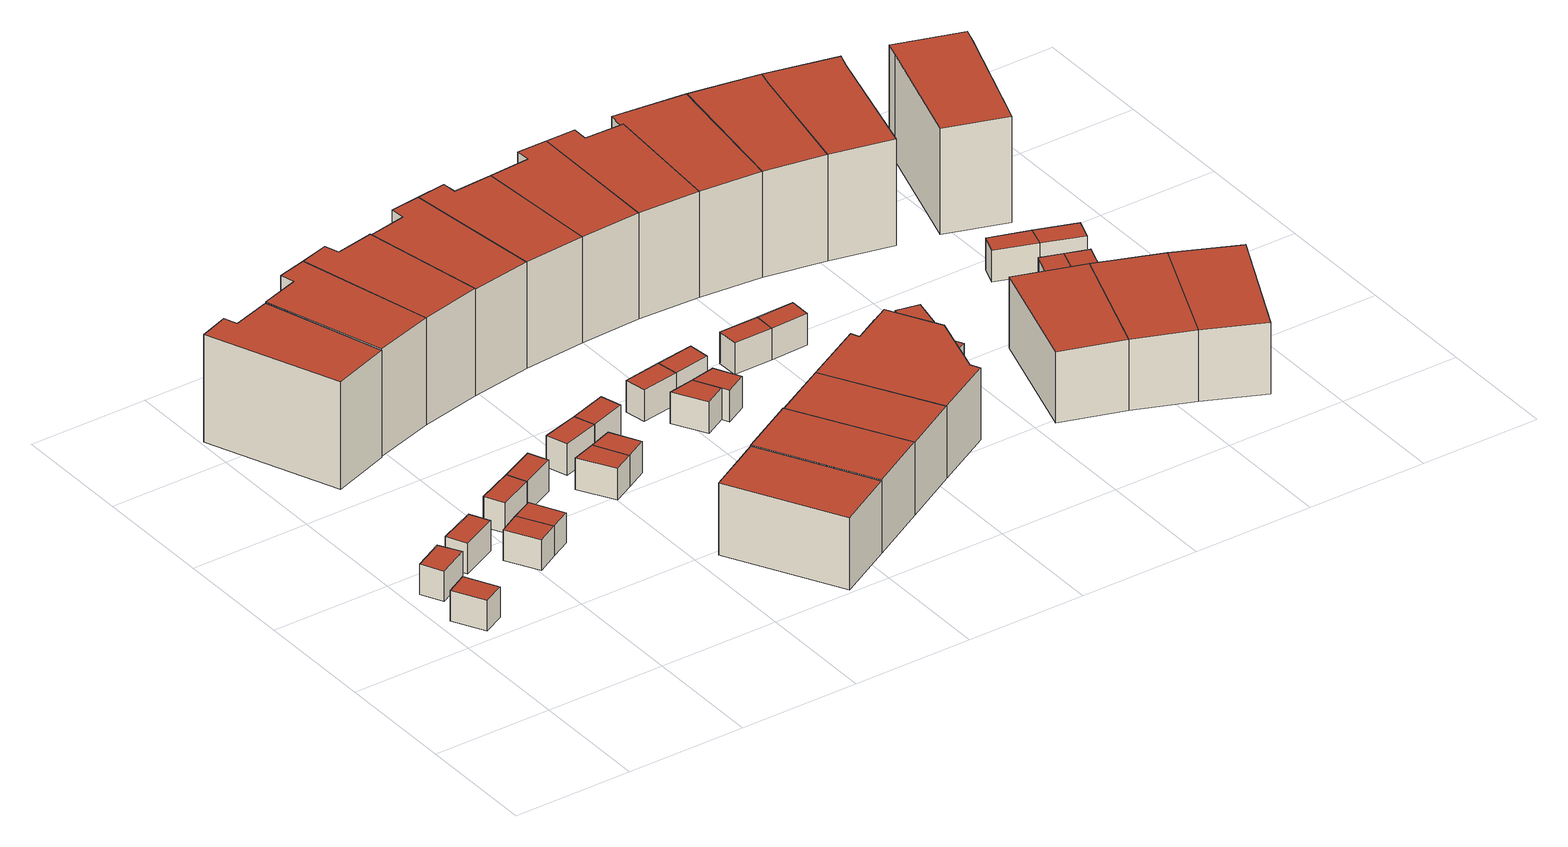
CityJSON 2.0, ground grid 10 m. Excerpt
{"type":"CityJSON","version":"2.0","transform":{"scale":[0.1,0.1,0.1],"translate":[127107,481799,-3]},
"CityObjects":{
"building1":{"type":"Building","attributes":{"b3_dak_type":"multiple horizontal","b3_h_dak_50p":0.18,"b3_h_dak_70p":0.2,"b3_h_dak_max":0.27,"b3_h_dak_min":0.1,"b3_h_maaiveld":-2.45,"b3_kas_warenhuis":false,"b3_mutatie_ahn3_ahn4":false,"b3_reconstructie_onvolledig":false,"b3_rmse_lod12":0.0395,"b3_rmse_lod13":0.0395,"b3_rmse_lod22":0.034,"b3_val3dity_lod12":"[]","b3_val3dity_lod13":"[]","b3_val3dity_lod22":"[]","b3_volume_lod12":16.22,"b3_volume_lod13":16.22,"b3_volume_lod22":16.11,"geconstateerd":false,"oorspronkelijkbouwjaar":2007,"status":"Pand in gebruik"},"children":["building1-1"]},
"building1-1":{"type":"BuildingPart","parents":["building1"],"geometry":[{"type":"Solid","lod":"1.2","boundaries":[[[[0,1,2,3]],[[4,1,0,5]],[[6,2,1,4]],[[5,0,3,7]],[[7,3,2,6]],[[7,6,4,5]]]],"semantics":{"surfaces":[{"type":"GroundSurface"},{"type":"WallSurface","on_footprint_edge":true},{"type":"RoofSurface"}],"values":[[0,1,1,1,1,2]]}}]},
"building2":{"type":"Building","attributes":{"b3_dak_type":"multiple horizontal","b3_h_dak_50p":0.15,"b3_h_dak_70p":0.18,"b3_h_dak_max":0.4,"b3_h_dak_min":0.07,"b3_h_maaiveld":-2.42,"b3_kas_warenhuis":false,"b3_mutatie_ahn3_ahn4":false,"b3_reconstructie_onvolledig":false,"b3_rmse_lod12":0.0691,"b3_rmse_lod13":0.0691,"b3_rmse_lod22":0.0657,"b3_val3dity_lod12":"[]","b3_val3dity_lod13":"[]","b3_val3dity_lod22":"[]","b3_volume_lod12":15.25,"b3_volume_lod13":15.25,"b3_volume_lod22":15.29,"geconstateerd":false,"oorspronkelijkbouwjaar":2007,"status":"Pand in gebruik"},"children":["building2-1"]},
"building2-1":{"type":"BuildingPart","parents":["building2"],"geometry":[{"type":"Solid","lod":"1.2","boundaries":[[[[8,9,10,11]],[[12,9,8,13]],[[13,8,11,14]],[[15,10,9,12]],[[14,11,10,15]],[[14,15,12,13]]]],"semantics":{"surfaces":[{"type":"GroundSurface"},{"type":"WallSurface","on_footprint_edge":true},{"type":"RoofSurface"}],"values":[[0,1,1,1,1,2]]}}]},
"building3":{"type":"Building","attributes":{"b3_dak_type":"multiple horizontal","b3_h_dak_50p":0.16,"b3_h_dak_70p":0.18,"b3_h_dak_max":0.22,"b3_h_dak_min":0.09,"b3_h_maaiveld":-2.43,"b3_kas_warenhuis":false,"b3_mutatie_ahn3_ahn4":false,"b3_reconstructie_onvolledig":false,"b3_rmse_lod12":0.0308,"b3_rmse_lod13":0.0308,"b3_rmse_lod22":0.0295,"b3_val3dity_lod12":"[]","b3_val3dity_lod13":"[]","b3_val3dity_lod22":"[]","b3_volume_lod12":16.32,"b3_volume_lod13":16.32,"b3_volume_lod22":16.27,"geconstateerd":false,"oorspronkelijkbouwjaar":2007,"status":"Pand in gebruik"},"children":["building3-1"]},
"building3-1":{"type":"BuildingPart","parents":["building3"],"geometry":[{"type":"Solid","lod":"1.2","boundaries":[[[[16,17,18,19]],[[20,17,16,21]],[[22,18,17,20]],[[21,16,19,23]],[[23,19,18,22]],[[23,22,20,21]]]],"semantics":{"surfaces":[{"type":"GroundSurface"},{"type":"WallSurface","on_footprint_edge":true},{"type":"RoofSurface"}],"values":[[0,1,1,1,1,2]]}}]},
"building4":{"type":"Building","attributes":{"b3_dak_type":"multiple horizontal","b3_h_dak_50p":0.15,"b3_h_dak_70p":0.18,"b3_h_dak_max":0.22,"b3_h_dak_min":0.11,"b3_h_maaiveld":-2.43,"b3_kas_warenhuis":false,"b3_mutatie_ahn3_ahn4":false,"b3_reconstructie_onvolledig":false,"b3_rmse_lod12":0.0303,"b3_rmse_lod13":0.0303,"b3_rmse_lod22":0.0274,"b3_val3dity_lod12":"[]","b3_val3dity_lod13":"[]","b3_val3dity_lod22":"[]","b3_volume_lod12":16,"b3_volume_lod13":16,"b3_volume_lod22":15.97,"geconstateerd":false,"oorspronkelijkbouwjaar":2007,"status":"Pand in gebruik"},"children":["building4-1"]},
"building4-1":{"type":"BuildingPart","parents":["building4"],"geometry":[{"type":"Solid","lod":"1.2","boundaries":[[[[24,25,26,27]],[[28,25,24,29]],[[30,26,25,28]],[[29,24,27,31]],[[31,27,26,30]],[[31,30,28,29]]]],"semantics":{"surfaces":[{"type":"GroundSurface"},{"type":"WallSurface","on_footprint_edge":true},{"type":"RoofSurface"}],"values":[[0,1,1,1,1,2]]}}]},
"building5":{"type":"Building","attributes":{"b3_dak_type":"multiple horizontal","b3_h_dak_50p":6.58,"b3_h_dak_70p":6.61,"b3_h_dak_max":6.93,"b3_h_dak_min":0.43,"b3_h_maaiveld":-2.56,"b3_kas_warenhuis":false,"b3_mutatie_ahn3_ahn4":false,"b3_reconstructie_onvolledig":false,"b3_rmse_lod12":3.33,"b3_rmse_lod13":0.993,"b3_rmse_lod22":0.177,"b3_val3dity_lod12":"[]","b3_val3dity_lod13":"[]","b3_val3dity_lod22":"[]","b3_volume_lod12":556.9,"b3_volume_lod13":453.74,"b3_volume_lod22":438.91,"geconstateerd":false,"oorspronkelijkbouwjaar":2007,"status":"Pand in gebruik"},"children":["building5-1"]},
"building5-1":{"type":"BuildingPart","parents":["building5"],"geometry":[{"type":"Solid","lod":"1.2","boundaries":[[[[32,33,34,35,36,37]],[[38,35,34,39]],[[40,36,35,38]],[[41,33,32,42]],[[39,34,33,41]],[[42,32,37,43]],[[43,37,36,40]],[[43,40,38,39,41,42]]]],"semantics":{"surfaces":[{"type":"GroundSurface"},{"type":"WallSurface","on_footprint_edge":true},{"type":"RoofSurface"}],"values":[[0,1,1,1,1,1,1,2]]}}]},
"building6":{"type":"Building","attributes":{"b3_dak_type":"multiple horizontal","b3_h_dak_50p":0.15,"b3_h_dak_70p":0.17,"b3_h_dak_max":0.22,"b3_h_dak_min":0.09,"b3_h_maaiveld":-2.44,"b3_kas_warenhuis":false,"b3_mutatie_ahn3_ahn4":false,"b3_reconstructie_onvolledig":false,"b3_rmse_lod12":0.0297,"b3_rmse_lod13":0.0297,"b3_rmse_lod22":0.0274,"b3_val3dity_lod12":"[]","b3_val3dity_lod13":"[]","b3_val3dity_lod22":"[]","b3_volume_lod12":16.07,"b3_volume_lod13":16.07,"b3_volume_lod22":16.04,"geconstateerd":false,"oorspronkelijkbouwjaar":2007,"status":"Pand in gebruik"},"children":["building6-1"]},
"building6-1":{"type":"BuildingPart","parents":["building6"],"geometry":[{"type":"Solid","lod":"1.2","boundaries":[[[[25,44,45,26]],[[46,44,25,28]],[[47,45,44,46]],[[28,25,26,30]],[[30,26,45,47]],[[30,47,46,28]]]],"semantics":{"surfaces":[{"type":"GroundSurface"},{"type":"WallSurface","on_footprint_edge":true},{"type":"RoofSurface"}],"values":[[0,1,1,1,1,2]]}}]},
"building7":{"type":"Building","attributes":{"b3_dak_type":"multiple horizontal","b3_h_dak_50p":0.16,"b3_h_dak_70p":0.19,"b3_h_dak_max":0.22,"b3_h_dak_min":0.09,"b3_h_maaiveld":-2.44,"b3_kas_warenhuis":false,"b3_mutatie_ahn3_ahn4":false,"b3_reconstructie_onvolledig":false,"b3_rmse_lod12":0.0305,"b3_rmse_lod13":0.0305,"b3_rmse_lod22":0.028,"b3_val3dity_lod12":"[]","b3_val3dity_lod13":"[]","b3_val3dity_lod22":"[]","b3_volume_lod12":15.29,"b3_volume_lod13":15.29,"b3_volume_lod22":15.25,"geconstateerd":false,"oorspronkelijkbouwjaar":2007,"status":"Pand in gebruik"},"children":["building7-1"]},
"building7-1":{"type":"BuildingPart","parents":["building7"],"geometry":[{"type":"Solid","lod":"1.2","boundaries":[[[[48,49,50,51]],[[52,49,48,53]],[[54,50,49,52]],[[53,48,51,55]],[[55,51,50,54]],[[55,54,52,53]]]],"semantics":{"surfaces":[{"type":"GroundSurface"},{"type":"WallSurface","on_footprint_edge":true},{"type":"RoofSurface"}],"values":[[0,1,1,1,1,2]]}}]},
"building8":{"type":"Building","attributes":{"b3_dak_type":"multiple horizontal","b3_h_dak_50p":0.15,"b3_h_dak_70p":0.17,"b3_h_dak_max":0.23,"b3_h_dak_min":0.09,"b3_h_maaiveld":-2.47,"b3_kas_warenhuis":false,"b3_mutatie_ahn3_ahn4":false,"b3_reconstructie_onvolledig":false,"b3_rmse_lod12":0.0303,"b3_rmse_lod13":0.0303,"b3_rmse_lod22":0.0267,"b3_val3dity_lod12":"[]","b3_val3dity_lod13":"[]","b3_val3dity_lod22":"[]","b3_volume_lod12":15.31,"b3_volume_lod13":15.31,"b3_volume_lod22":15.28,"geconstateerd":false,"oorspronkelijkbouwjaar":2007,"status":"Pand in gebruik"},"children":["building8-1"]},
"building8-1":{"type":"BuildingPart","parents":["building8"],"geometry":[{"type":"Solid","lod":"1.2","boundaries":[[[[56,57,58,59]],[[54,58,57,60]],[[52,59,58,54]],[[61,56,59,52]],[[60,57,56,61]],[[60,61,52,54]]]],"semantics":{"surfaces":[{"type":"GroundSurface"},{"type":"WallSurface","on_footprint_edge":true},{"type":"RoofSurface"}],"values":[[0,1,1,1,1,2]]}}]},
"building9":{"type":"Building","attributes":{"b3_dak_type":"multiple horizontal","b3_h_dak_50p":6.61,"b3_h_dak_70p":6.67,"b3_h_dak_max":6.96,"b3_h_dak_min":0.5,"b3_h_maaiveld":-2.53,"b3_kas_warenhuis":false,"b3_mutatie_ahn3_ahn4":false,"b3_reconstructie_onvolledig":false,"b3_rmse_lod12":3.36,"b3_rmse_lod13":1.15,"b3_rmse_lod22":1.15,"b3_val3dity_lod12":"[]","b3_val3dity_lod13":"[]","b3_val3dity_lod22":"[]","b3_volume_lod12":561.42,"b3_volume_lod13":463.09,"b3_volume_lod22":460.34,"geconstateerd":false,"oorspronkelijkbouwjaar":2007,"status":"Pand in gebruik"},"children":["building9-1"]},
"building9-1":{"type":"BuildingPart","parents":["building9"],"geometry":[{"type":"Solid","lod":"1.2","boundaries":[[[[62,63,64,65,66,67]],[[68,63,62,69]],[[70,66,65,71]],[[72,67,66,70]],[[69,62,67,72]],[[71,65,64,73]],[[73,64,63,68]],[[73,68,69,72,70,71]]]],"semantics":{"surfaces":[{"type":"GroundSurface"},{"type":"WallSurface","on_footprint_edge":true},{"type":"RoofSurface"}],"values":[[0,1,1,1,1,1,1,2]]}}]},
"building10":{"type":"Building","attributes":{"b3_dak_type":"multiple horizontal","b3_h_dak_50p":0.15,"b3_h_dak_70p":0.17,"b3_h_dak_max":0.24,"b3_h_dak_min":0.09,"b3_h_maaiveld":-2.48,"b3_kas_warenhuis":false,"b3_mutatie_ahn3_ahn4":false,"b3_reconstructie_onvolledig":false,"b3_rmse_lod12":0.034,"b3_rmse_lod13":0.034,"b3_rmse_lod22":0.026,"b3_val3dity_lod12":"[]","b3_val3dity_lod13":"[]","b3_val3dity_lod22":"[]","b3_volume_lod12":17.1,"b3_volume_lod13":17.1,"b3_volume_lod22":17.03,"geconstateerd":false,"oorspronkelijkbouwjaar":2007,"status":"Pand in gebruik"},"children":["building10-1"]},
"building10-1":{"type":"BuildingPart","parents":["building10"],"geometry":[{"type":"Solid","lod":"1.2","boundaries":[[[[74,75,76,77]],[[78,75,74,79]],[[79,74,77,80]],[[81,76,75,78]],[[80,77,76,81]],[[80,81,78,79]]]],"semantics":{"surfaces":[{"type":"GroundSurface"},{"type":"WallSurface","on_footprint_edge":true},{"type":"RoofSurface"}],"values":[[0,1,1,1,1,2]]}}]},
"building11":{"type":"Building","attributes":{"b3_dak_type":"multiple horizontal","b3_h_dak_50p":0.16,"b3_h_dak_70p":0.18,"b3_h_dak_max":0.23,"b3_h_dak_min":0.1,"b3_h_maaiveld":-2.47,"b3_kas_warenhuis":false,"b3_mutatie_ahn3_ahn4":false,"b3_reconstructie_onvolledig":false,"b3_rmse_lod12":0.0305,"b3_rmse_lod13":0.0305,"b3_rmse_lod22":0.0286,"b3_val3dity_lod12":"[]","b3_val3dity_lod13":"[]","b3_val3dity_lod22":"[]","b3_volume_lod12":15.38,"b3_volume_lod13":15.38,"b3_volume_lod22":15.34,"geconstateerd":false,"oorspronkelijkbouwjaar":2007,"status":"Pand in gebruik"},"children":["building11-1"]},
"building11-1":{"type":"BuildingPart","parents":["building11"],"geometry":[{"type":"Solid","lod":"1.2","boundaries":[[[[82,83,84,85]],[[86,83,82,87]],[[88,84,83,86]],[[87,82,85,89]],[[89,85,84,88]],[[89,88,86,87]]]],"semantics":{"surfaces":[{"type":"GroundSurface"},{"type":"WallSurface","on_footprint_edge":true},{"type":"RoofSurface"}],"values":[[0,1,1,1,1,2]]}}]},
"building12":{"type":"Building","attributes":{"b3_dak_type":"multiple horizontal","b3_h_dak_50p":6.61,"b3_h_dak_70p":6.67,"b3_h_dak_max":7.16,"b3_h_dak_min":0.57,"b3_h_maaiveld":-2.53,"b3_kas_warenhuis":false,"b3_mutatie_ahn3_ahn4":false,"b3_reconstructie_onvolledig":false,"b3_rmse_lod12":3.32,"b3_rmse_lod13":0.833,"b3_rmse_lod22":0.831,"b3_val3dity_lod12":"[]","b3_val3dity_lod13":"[]","b3_val3dity_lod22":"[]","b3_volume_lod12":560.13,"b3_volume_lod13":462.42,"b3_volume_lod22":459.58,"geconstateerd":false,"oorspronkelijkbouwjaar":2007,"status":"Pand in gebruik"},"children":["building12-1"]},
"building12-1":{"type":"BuildingPart","parents":["building12"],"geometry":[{"type":"Solid","lod":"1.2","boundaries":[[[[62,67,90,91,92,93]],[[94,91,90,95]],[[96,92,91,94]],[[72,67,62,69]],[[95,90,67,72]],[[69,62,93,97]],[[97,93,92,96]],[[97,96,94,95,72,69]]]],"semantics":{"surfaces":[{"type":"GroundSurface"},{"type":"WallSurface","on_footprint_edge":true},{"type":"RoofSurface"}],"values":[[0,1,1,1,1,1,1,2]]}}]},
"building13":{"type":"Building","attributes":{"b3_dak_type":"multiple horizontal","b3_h_dak_50p":3.66,"b3_h_dak_70p":3.68,"b3_h_dak_max":3.83,"b3_h_dak_min":3.58,"b3_h_maaiveld":-2.49,"b3_kas_warenhuis":false,"b3_mutatie_ahn3_ahn4":false,"b3_reconstructie_onvolledig":false,"b3_rmse_lod12":0.041,"b3_rmse_lod13":0.041,"b3_rmse_lod22":0.0355,"b3_val3dity_lod12":"[]","b3_val3dity_lod13":"[]","b3_val3dity_lod22":"[]","b3_volume_lod12":347.56,"b3_volume_lod13":347.56,"b3_volume_lod22":346.85,"geconstateerd":false,"oorspronkelijkbouwjaar":2007,"status":"Pand in gebruik"},"children":["building13-1"]},
"building13-1":{"type":"BuildingPart","parents":["building13"],"geometry":[{"type":"Solid","lod":"1.2","boundaries":[[[[98,99,100,101]],[[102,99,98,103]],[[104,100,99,102]],[[103,98,101,105]],[[105,101,100,104]],[[105,104,102,103]]]],"semantics":{"surfaces":[{"type":"GroundSurface"},{"type":"WallSurface","on_footprint_edge":true},{"type":"RoofSurface"}],"values":[[0,1,1,1,1,2]]}}]},
"building14":{"type":"Building","attributes":{"b3_dak_type":"multiple horizontal","b3_h_dak_50p":0.15,"b3_h_dak_70p":0.18,"b3_h_dak_max":0.23,"b3_h_dak_min":0.1,"b3_h_maaiveld":-2.48,"b3_kas_warenhuis":false,"b3_mutatie_ahn3_ahn4":false,"b3_reconstructie_onvolledig":false,"b3_rmse_lod12":0.0327,"b3_rmse_lod13":0.0327,"b3_rmse_lod22":0.029,"b3_val3dity_lod12":"[]","b3_val3dity_lod13":"[]","b3_val3dity_lod22":"[]","b3_volume_lod12":15.34,"b3_volume_lod13":15.34,"b3_volume_lod22":15.28,"geconstateerd":false,"oorspronkelijkbouwjaar":2007,"status":"Pand in gebruik"},"children":["building14-1"]},
"building14-1":{"type":"BuildingPart","parents":["building14"],"geometry":[{"type":"Solid","lod":"1.2","boundaries":[[[[106,74,77,107]],[[79,74,106,108]],[[108,106,107,109]],[[80,77,74,79]],[[109,107,77,80]],[[109,80,79,108]]]],"semantics":{"surfaces":[{"type":"GroundSurface"},{"type":"WallSurface","on_footprint_edge":true},{"type":"RoofSurface"}],"values":[[0,1,1,1,1,2]]}}]},
"building15":{"type":"Building","attributes":{"b3_dak_type":"multiple horizontal","b3_h_dak_50p":0.15,"b3_h_dak_70p":0.17,"b3_h_dak_max":0.22,"b3_h_dak_min":0.1,"b3_h_maaiveld":-2.47,"b3_kas_warenhuis":false,"b3_mutatie_ahn3_ahn4":false,"b3_reconstructie_onvolledig":false,"b3_rmse_lod12":0.0287,"b3_rmse_lod13":0.0287,"b3_rmse_lod22":0.0268,"b3_val3dity_lod12":"[]","b3_val3dity_lod13":"[]","b3_val3dity_lod22":"[]","b3_volume_lod12":15.32,"b3_volume_lod13":15.32,"b3_volume_lod22":15.28,"geconstateerd":false,"oorspronkelijkbouwjaar":2007,"status":"Pand in gebruik"},"children":["building15-1"]},
"building15-1":{"type":"BuildingPart","parents":["building15"],"geometry":[{"type":"Solid","lod":"1.2","boundaries":[[[[110,111,84,83]],[[88,84,111,112]],[[86,83,84,88]],[[113,110,83,86]],[[112,111,110,113]],[[112,113,86,88]]]],"semantics":{"surfaces":[{"type":"GroundSurface"},{"type":"WallSurface","on_footprint_edge":true},{"type":"RoofSurface"}],"values":[[0,1,1,1,1,2]]}}]},
"building16":{"type":"Building","attributes":{"b3_dak_type":"multiple horizontal","b3_h_dak_50p":3.69,"b3_h_dak_70p":3.77,"b3_h_dak_max":3.98,"b3_h_dak_min":3.58,"b3_h_maaiveld":-2.49,"b3_kas_warenhuis":false,"b3_mutatie_ahn3_ahn4":false,"b3_reconstructie_onvolledig":false,"b3_rmse_lod12":0.103,"b3_rmse_lod13":0.103,"b3_rmse_lod22":0.0901,"b3_val3dity_lod12":"[]","b3_val3dity_lod13":"[]","b3_val3dity_lod22":"[]","b3_volume_lod12":352.64,"b3_volume_lod13":352.64,"b3_volume_lod22":350.16,"geconstateerd":false,"oorspronkelijkbouwjaar":2007,"status":"Pand in gebruik"},"children":["building16-1"]},
"building16-1":{"type":"BuildingPart","parents":["building16"],"geometry":[{"type":"Solid","lod":"1.2","boundaries":[[[[99,114,115,100]],[[116,114,99,117]],[[118,115,114,116]],[[117,99,100,119]],[[119,100,115,118]],[[119,118,116,117]]]],"semantics":{"surfaces":[{"type":"GroundSurface"},{"type":"WallSurface","on_footprint_edge":true},{"type":"RoofSurface"}],"values":[[0,1,1,1,1,2]]}}]},
"building17":{"type":"Building","attributes":{"b3_dak_type":"multiple horizontal","b3_h_dak_50p":6.56,"b3_h_dak_70p":6.6,"b3_h_dak_max":7.01,"b3_h_dak_min":0.61,"b3_h_maaiveld":-2.5,"b3_kas_warenhuis":false,"b3_mutatie_ahn3_ahn4":false,"b3_reconstructie_onvolledig":false,"b3_rmse_lod12":3.23,"b3_rmse_lod13":1.11,"b3_rmse_lod22":1.13,"b3_val3dity_lod12":"[]","b3_val3dity_lod13":"[]","b3_val3dity_lod22":"[]","b3_volume_lod12":552.36,"b3_volume_lod13":442.49,"b3_volume_lod22":442.3,"geconstateerd":false,"oorspronkelijkbouwjaar":2007,"status":"Pand in gebruik"},"children":["building17-1"]},
"building17-1":{"type":"BuildingPart","parents":["building17"],"geometry":[{"type":"Solid","lod":"1.2","boundaries":[[[[120,93,92,121,122,123]],[[124,93,120,125]],[[126,122,121,127]],[[128,123,122,126]],[[125,120,123,128]],[[127,121,92,129]],[[129,92,93,124]],[[129,124,125,128,126,127]]]],"semantics":{"surfaces":[{"type":"GroundSurface"},{"type":"WallSurface","on_footprint_edge":true},{"type":"RoofSurface"}],"values":[[0,1,1,1,1,1,1,2]]}}]},
"building18":{"type":"Building","attributes":{"b3_dak_type":"multiple horizontal","b3_h_dak_50p":0.14,"b3_h_dak_70p":0.17,"b3_h_dak_max":0.29,"b3_h_dak_min":0.1,"b3_h_maaiveld":-2.48,"b3_kas_warenhuis":false,"b3_mutatie_ahn3_ahn4":false,"b3_reconstructie_onvolledig":false,"b3_rmse_lod12":0.0336,"b3_rmse_lod13":0.0336,"b3_rmse_lod22":0.0323,"b3_val3dity_lod12":"[]","b3_val3dity_lod13":"[]","b3_val3dity_lod22":"[]","b3_volume_lod12":15.33,"b3_volume_lod13":15.33,"b3_volume_lod22":15.31,"geconstateerd":false,"oorspronkelijkbouwjaar":2007,"status":"Pand in gebruik"},"children":["building18-1"]},
"building18-1":{"type":"BuildingPart","parents":["building18"],"geometry":[{"type":"Solid","lod":"1.2","boundaries":[[[[130,131,132,133]],[[134,131,130,135]],[[136,132,131,134]],[[135,130,133,137]],[[137,133,132,136]],[[137,136,134,135]]]],"semantics":{"surfaces":[{"type":"GroundSurface"},{"type":"WallSurface","on_footprint_edge":true},{"type":"RoofSurface"}],"values":[[0,1,1,1,1,2]]}}]},
"building19":{"type":"Building","attributes":{"b3_dak_type":"multiple horizontal","b3_h_dak_50p":0.15,"b3_h_dak_70p":0.18,"b3_h_dak_max":0.22,"b3_h_dak_min":0.09,"b3_h_maaiveld":-2.48,"b3_kas_warenhuis":false,"b3_mutatie_ahn3_ahn4":false,"b3_reconstructie_onvolledig":false,"b3_rmse_lod12":0.0318,"b3_rmse_lod13":0.0318,"b3_rmse_lod22":0.0266,"b3_val3dity_lod12":"[]","b3_val3dity_lod13":"[]","b3_val3dity_lod22":"[]","b3_volume_lod12":14.54,"b3_volume_lod13":14.54,"b3_volume_lod22":14.48,"geconstateerd":false,"oorspronkelijkbouwjaar":2007,"status":"Pand in gebruik"},"children":["building19-1"]},
"building19-1":{"type":"BuildingPart","parents":["building19"],"geometry":[{"type":"Solid","lod":"1.2","boundaries":[[[[138,139,140,141]],[[142,139,138,143]],[[143,138,141,144]],[[145,140,139,142]],[[144,141,140,145]],[[144,145,142,143]]]],"semantics":{"surfaces":[{"type":"GroundSurface"},{"type":"WallSurface","on_footprint_edge":true},{"type":"RoofSurface"}],"values":[[0,1,1,1,1,2]]}}]},
"building20":{"type":"Building","attributes":{"b3_dak_type":"multiple horizontal","b3_h_dak_50p":3.67,"b3_h_dak_70p":3.69,"b3_h_dak_max":3.92,"b3_h_dak_min":3.59,"b3_h_maaiveld":-2.49,"b3_kas_warenhuis":false,"b3_mutatie_ahn3_ahn4":false,"b3_reconstructie_onvolledig":false,"b3_rmse_lod12":0.0461,"b3_rmse_lod13":0.0461,"b3_rmse_lod22":0.0381,"b3_val3dity_lod12":"[]","b3_val3dity_lod13":"[]","b3_val3dity_lod22":"[]","b3_volume_lod12":347.49,"b3_volume_lod13":347.49,"b3_volume_lod22":346.61,"geconstateerd":false,"oorspronkelijkbouwjaar":2007,"status":"Pand in gebruik"},"children":["building20-1"]},
"building20-1":{"type":"BuildingPart","parents":["building20"],"geometry":[{"type":"Solid","lod":"1.2","boundaries":[[[[114,146,147,115]],[[148,146,114,149]],[[150,147,146,148]],[[149,114,115,151]],[[151,115,147,150]],[[151,150,148,149]]]],"semantics":{"surfaces":[{"type":"GroundSurface"},{"type":"WallSurface","on_footprint_edge":true},{"type":"RoofSurface"}],"values":[[0,1,1,1,1,2]]}}]},
"building21":{"type":"Building","attributes":{"b3_dak_type":"multiple horizontal","b3_h_dak_50p":6.57,"b3_h_dak_70p":6.6,"b3_h_dak_max":6.95,"b3_h_dak_min":0.53,"b3_h_maaiveld":-2.51,"b3_kas_warenhuis":false,"b3_mutatie_ahn3_ahn4":false,"b3_reconstructie_onvolledig":false,"b3_rmse_lod12":3.24,"b3_rmse_lod13":0.868,"b3_rmse_lod22":0.887,"b3_val3dity_lod12":"[]","b3_val3dity_lod13":"[]","b3_val3dity_lod22":"[]","b3_volume_lod12":554.55,"b3_volume_lod13":446.96,"b3_volume_lod22":446.92,"geconstateerd":false,"oorspronkelijkbouwjaar":2007,"status":"Pand in gebruik"},"children":["building21-1"]},
"building21-1":{"type":"BuildingPart","parents":["building21"],"geometry":[{"type":"Solid","lod":"1.2","boundaries":[[[[120,123,152,153,154,155]],[[156,153,152,157]],[[158,154,153,156]],[[128,123,120,125]],[[157,152,123,128]],[[125,120,155,159]],[[159,155,154,158]],[[159,158,156,157,128,125]]]],"semantics":{"surfaces":[{"type":"GroundSurface"},{"type":"WallSurface","on_footprint_edge":true},{"type":"RoofSurface"}],"values":[[0,1,1,1,1,1,1,2]]}}]},
"building22":{"type":"Building","attributes":{"b3_dak_type":"multiple horizontal","b3_h_dak_50p":0.14,"b3_h_dak_70p":0.17,"b3_h_dak_max":0.23,"b3_h_dak_min":0.1,"b3_h_maaiveld":-2.47,"b3_kas_warenhuis":false,"b3_mutatie_ahn3_ahn4":false,"b3_reconstructie_onvolledig":false,"b3_rmse_lod12":0.0315,"b3_rmse_lod13":0.0315,"b3_rmse_lod22":0.0299,"b3_val3dity_lod12":"[]","b3_val3dity_lod13":"[]","b3_val3dity_lod22":"[]","b3_volume_lod12":14.48,"b3_volume_lod13":14.48,"b3_volume_lod22":14.44,"geconstateerd":false,"oorspronkelijkbouwjaar":2007,"status":"Pand in gebruik"},"children":["building22-1"]},
"building22-1":{"type":"BuildingPart","parents":["building22"],"geometry":[{"type":"Solid","lod":"1.2","boundaries":[[[[160,138,141,161,162]],[[143,138,160,163]],[[163,160,162,164]],[[144,141,138,143]],[[165,161,141,144]],[[164,162,161,165]],[[164,165,144,143,163]]]],"semantics":{"surfaces":[{"type":"GroundSurface"},{"type":"WallSurface","on_footprint_edge":true},{"type":"RoofSurface"}],"values":[[0,1,1,1,1,1,2]]}}]},
"building23":{"type":"Building","attributes":{"b3_dak_type":"multiple horizontal","b3_h_dak_50p":0.15,"b3_h_dak_70p":0.17,"b3_h_dak_max":0.22,"b3_h_dak_min":0.08,"b3_h_maaiveld":-2.48,"b3_kas_warenhuis":false,"b3_mutatie_ahn3_ahn4":false,"b3_reconstructie_onvolledig":false,"b3_rmse_lod12":0.0314,"b3_rmse_lod13":0.0314,"b3_rmse_lod22":0.0282,"b3_val3dity_lod12":"[]","b3_val3dity_lod13":"[]","b3_val3dity_lod22":"[]","b3_volume_lod12":15.37,"b3_volume_lod13":15.37,"b3_volume_lod22":15.34,"geconstateerd":false,"oorspronkelijkbouwjaar":2007,"status":"Pand in gebruik"},"children":["building23-1"]},
"building23-1":{"type":"BuildingPart","parents":["building23"],"geometry":[{"type":"Solid","lod":"1.2","boundaries":[[[[166,167,132,131]],[[136,132,167,168]],[[134,131,132,136]],[[169,166,131,134]],[[168,167,166,169]],[[168,169,134,136]]]],"semantics":{"surfaces":[{"type":"GroundSurface"},{"type":"WallSurface","on_footprint_edge":true},{"type":"RoofSurface"}],"values":[[0,1,1,1,1,2]]}}]},
"building24":{"type":"Building","attributes":{"b3_dak_type":"slanted","b3_h_dak_50p":6.58,"b3_h_dak_70p":6.61,"b3_h_dak_max":6.94,"b3_h_dak_min":0.56,"b3_h_maaiveld":-2.51,"b3_kas_warenhuis":false,"b3_mutatie_ahn3_ahn4":false,"b3_reconstructie_onvolledig":false,"b3_rmse_lod12":3.27,"b3_rmse_lod13":1.16,"b3_rmse_lod22":1.18,"b3_val3dity_lod12":"[]","b3_val3dity_lod13":"[]","b3_val3dity_lod22":"[]","b3_volume_lod12":552.76,"b3_volume_lod13":450.98,"b3_volume_lod22":450.69,"geconstateerd":false,"oorspronkelijkbouwjaar":2007,"status":"Pand in gebruik"},"children":["building24-1"]},
"building24-1":{"type":"BuildingPart","parents":["building24"],"geometry":[{"type":"Solid","lod":"1.2","boundaries":[[[[170,155,154,171,172,173]],[[159,155,170,174]],[[175,172,171,176]],[[177,173,172,175]],[[174,170,173,177]],[[176,171,154,158]],[[158,154,155,159]],[[158,159,174,177,175,176]]]],"semantics":{"surfaces":[{"type":"GroundSurface"},{"type":"WallSurface","on_footprint_edge":true},{"type":"RoofSurface"}],"values":[[0,1,1,1,1,1,1,2]]}}]},
"building25":{"type":"Building","attributes":{"b3_dak_type":"multiple horizontal","b3_h_dak_50p":3.66,"b3_h_dak_70p":3.68,"b3_h_dak_max":3.84,"b3_h_dak_min":0.23,"b3_h_maaiveld":-2.48,"b3_kas_warenhuis":false,"b3_mutatie_ahn3_ahn4":false,"b3_reconstructie_onvolledig":false,"b3_rmse_lod12":0.3,"b3_rmse_lod13":0.3,"b3_rmse_lod22":0.293,"b3_val3dity_lod12":"[]","b3_val3dity_lod13":"[]","b3_val3dity_lod22":"[]","b3_volume_lod12":526.26,"b3_volume_lod13":526.26,"b3_volume_lod22":524.22,"geconstateerd":false,"oorspronkelijkbouwjaar":2007,"status":"Pand in gebruik"},"children":["building25-1"]},
"building25-1":{"type":"BuildingPart","parents":["building25"],"geometry":[{"type":"Solid","lod":"1.2","boundaries":[[[[178,179,180,181,182,147,146,183]],[[150,147,182,184]],[[184,182,181,185]],[[185,181,180,186]],[[148,146,147,150]],[[186,180,179,187]],[[188,178,183,189]],[[189,183,146,148]],[[187,179,178,188]],[[187,188,189,148,150,184,185,186]]]],"semantics":{"surfaces":[{"type":"GroundSurface"},{"type":"WallSurface","on_footprint_edge":true},{"type":"RoofSurface"}],"values":[[0,1,1,1,1,1,1,1,1,2]]}}]},
"building26":{"type":"Building","attributes":{"b3_dak_type":"multiple horizontal","b3_h_dak_50p":0.15,"b3_h_dak_70p":0.17,"b3_h_dak_max":0.22,"b3_h_dak_min":0.1,"b3_h_maaiveld":-2.48,"b3_kas_warenhuis":false,"b3_mutatie_ahn3_ahn4":false,"b3_reconstructie_onvolledig":false,"b3_rmse_lod12":0.0315,"b3_rmse_lod13":0.0315,"b3_rmse_lod22":0.0285,"b3_val3dity_lod12":"[]","b3_val3dity_lod13":"[]","b3_val3dity_lod22":"[]","b3_volume_lod12":15.43,"b3_volume_lod13":15.43,"b3_volume_lod22":15.38,"geconstateerd":false,"oorspronkelijkbouwjaar":2007,"status":"Pand in gebruik"},"children":["building26-1"]},
"building26-1":{"type":"BuildingPart","parents":["building26"],"geometry":[{"type":"Solid","lod":"1.2","boundaries":[[[[190,191,192,193]],[[194,191,190,195]],[[196,192,191,194]],[[195,190,193,197]],[[197,193,192,196]],[[197,196,194,195]]]],"semantics":{"surfaces":[{"type":"GroundSurface"},{"type":"WallSurface","on_footprint_edge":true},{"type":"RoofSurface"}],"values":[[0,1,1,1,1,2]]}}]},
"building27":{"type":"Building","attributes":{"b3_dak_type":"multiple horizontal","b3_h_dak_50p":0.15,"b3_h_dak_70p":0.18,"b3_h_dak_max":0.22,"b3_h_dak_min":0.1,"b3_h_maaiveld":-2.54,"b3_kas_warenhuis":false,"b3_mutatie_ahn3_ahn4":false,"b3_reconstructie_onvolledig":false,"b3_rmse_lod12":0.0319,"b3_rmse_lod13":0.0319,"b3_rmse_lod22":0.0304,"b3_val3dity_lod12":"[]","b3_val3dity_lod13":"[]","b3_val3dity_lod22":"[]","b3_volume_lod12":15.83,"b3_volume_lod13":15.83,"b3_volume_lod22":15.81,"geconstateerd":false,"oorspronkelijkbouwjaar":2007,"status":"Pand in gebruik"},"children":["building27-1"]},
"building27-1":{"type":"BuildingPart","parents":["building27"],"geometry":[{"type":"Solid","lod":"1.2","boundaries":[[[[198,199,192,191]],[[196,192,199,200]],[[194,191,192,196]],[[201,198,191,194]],[[200,199,198,201]],[[200,201,194,196]]]],"semantics":{"surfaces":[{"type":"GroundSurface"},{"type":"WallSurface","on_footprint_edge":true},{"type":"RoofSurface"}],"values":[[0,1,1,1,1,2]]}}]},
"building28":{"type":"Building","attributes":{"b3_dak_type":"multiple horizontal","b3_h_dak_50p":6.58,"b3_h_dak_70p":6.61,"b3_h_dak_max":6.93,"b3_h_dak_min":0.6,"b3_h_maaiveld":-2.51,"b3_kas_warenhuis":false,"b3_mutatie_ahn3_ahn4":false,"b3_reconstructie_onvolledig":false,"b3_rmse_lod12":3.28,"b3_rmse_lod13":1.07,"b3_rmse_lod22":1.08,"b3_val3dity_lod12":"[]","b3_val3dity_lod13":"[]","b3_val3dity_lod22":"[]","b3_volume_lod12":552.38,"b3_volume_lod13":449.27,"b3_volume_lod22":449.27,"geconstateerd":false,"oorspronkelijkbouwjaar":2007,"status":"Pand in gebruik"},"children":["building28-1"]},
"building28-1":{"type":"BuildingPart","parents":["building28"],"geometry":[{"type":"Solid","lod":"1.2","boundaries":[[[[170,173,202,203,204,205]],[[206,203,202,207]],[[208,204,203,206]],[[177,173,170,174]],[[207,202,173,177]],[[174,170,205,209]],[[209,205,204,208]],[[209,208,206,207,177,174]]]],"semantics":{"surfaces":[{"type":"GroundSurface"},{"type":"WallSurface","on_footprint_edge":true},{"type":"RoofSurface"}],"values":[[0,1,1,1,1,1,1,2]]}}]},
"building29":{"type":"Building","attributes":{"b3_dak_type":"multiple horizontal","b3_h_dak_50p":0.15,"b3_h_dak_70p":0.17,"b3_h_dak_max":0.23,"b3_h_dak_min":0.08,"b3_h_maaiveld":-2.54,"b3_kas_warenhuis":false,"b3_mutatie_ahn3_ahn4":false,"b3_reconstructie_onvolledig":false,"b3_rmse_lod12":0.033,"b3_rmse_lod13":0.033,"b3_rmse_lod22":0.0277,"b3_val3dity_lod12":"[]","b3_val3dity_lod13":"[]","b3_val3dity_lod22":"[]","b3_volume_lod12":17.45,"b3_volume_lod13":17.45,"b3_volume_lod22":17.38,"geconstateerd":false,"oorspronkelijkbouwjaar":2007,"status":"Pand in gebruik"},"children":["building29-1"]},
"building29-1":{"type":"BuildingPart","parents":["building29"],"geometry":[{"type":"Solid","lod":"1.2","boundaries":[[[[210,211,212,213]],[[214,211,210,215]],[[216,212,211,214]],[[215,210,213,217]],[[217,213,212,216]],[[217,216,214,215]]]],"semantics":{"surfaces":[{"type":"GroundSurface"},{"type":"WallSurface","on_footprint_edge":true},{"type":"RoofSurface"}],"values":[[0,1,1,1,1,2]]}}]},
"building30":{"type":"Building","attributes":{"b3_dak_type":"multiple horizontal","b3_h_dak_50p":0.15,"b3_h_dak_70p":0.18,"b3_h_dak_max":0.34,"b3_h_dak_min":0.07,"b3_h_maaiveld":-2.5,"b3_kas_warenhuis":false,"b3_mutatie_ahn3_ahn4":false,"b3_reconstructie_onvolledig":false,"b3_rmse_lod12":0.0513,"b3_rmse_lod13":0.0513,"b3_rmse_lod22":0.0457,"b3_val3dity_lod12":"[]","b3_val3dity_lod13":"[]","b3_val3dity_lod22":"[]","b3_volume_lod12":16.94,"b3_volume_lod13":16.94,"b3_volume_lod22":16.91,"geconstateerd":false,"oorspronkelijkbouwjaar":2007,"status":"Pand in gebruik"},"children":["building30-1"]},
"building30-1":{"type":"BuildingPart","parents":["building30"],"geometry":[{"type":"Solid","lod":"1.2","boundaries":[[[[213,212,218,219]],[[216,212,213,217]],[[220,218,212,216]],[[217,213,219,221]],[[221,219,218,220]],[[221,220,216,217]]]],"semantics":{"surfaces":[{"type":"GroundSurface"},{"type":"WallSurface","on_footprint_edge":true},{"type":"RoofSurface"}],"values":[[0,1,1,1,1,2]]}}]},
"building31":{"type":"Building","attributes":{"b3_dak_type":"multiple horizontal","b3_h_dak_50p":-0.31,"b3_h_dak_70p":0.2,"b3_h_dak_max":0.28,"b3_h_dak_min":-0.52,"b3_h_maaiveld":-2.53,"b3_kas_warenhuis":false,"b3_mutatie_ahn3_ahn4":false,"b3_reconstructie_onvolledig":false,"b3_rmse_lod12":0.445,"b3_rmse_lod13":0.445,"b3_rmse_lod22":0.0663,"b3_val3dity_lod12":"[]","b3_val3dity_lod13":"[]","b3_val3dity_lod22":"[]","b3_volume_lod12":20.83,"b3_volume_lod13":20.83,"b3_volume_lod22":18.57,"geconstateerd":false,"oorspronkelijkbouwjaar":2012,"status":"Pand in gebruik"},"children":["building31-1"]},
"building31-1":{"type":"BuildingPart","parents":["building31"],"geometry":[{"type":"Solid","lod":"1.2","boundaries":[[[[222,223,224,225]],[[226,223,222,227]],[[227,222,225,228]],[[229,224,223,226]],[[228,225,224,229]],[[228,229,226,227]]]],"semantics":{"surfaces":[{"type":"GroundSurface"},{"type":"WallSurface","on_footprint_edge":true},{"type":"RoofSurface"}],"values":[[0,1,1,1,1,2]]}}]},
"building32":{"type":"Building","attributes":{"b3_dak_type":"multiple horizontal","b3_h_dak_50p":6.59,"b3_h_dak_70p":6.62,"b3_h_dak_max":6.99,"b3_h_dak_min":0.5,"b3_h_maaiveld":-2.51,"b3_kas_warenhuis":false,"b3_mutatie_ahn3_ahn4":false,"b3_reconstructie_onvolledig":false,"b3_rmse_lod12":3.06,"b3_rmse_lod13":0.116,"b3_rmse_lod22":0.116,"b3_val3dity_lod12":"[]","b3_val3dity_lod13":"[]","b3_val3dity_lod22":"[]","b3_volume_lod12":595.37,"b3_volume_lod13":488.9,"b3_volume_lod22":488.09,"geconstateerd":false,"oorspronkelijkbouwjaar":2007,"status":"Pand in gebruik"},"children":["building32-1"]},
"building32-1":{"type":"BuildingPart","parents":["building32"],"geometry":[{"type":"Solid","lod":"1.2","boundaries":[[[[205,204,230,231,232,233,234]],[[235,232,231,236]],[[208,204,205,209]],[[237,233,232,235]],[[238,234,233,237]],[[236,231,230,239]],[[239,230,204,208]],[[209,205,234,238]],[[209,238,237,235,236,239,208]]]],"semantics":{"surfaces":[{"type":"GroundSurface"},{"type":"WallSurface","on_footprint_edge":true},{"type":"RoofSurface"}],"values":[[0,1,1,1,1,1,1,1,2]]}}]},
"building33":{"type":"Building","attributes":{"b3_dak_type":"multiple horizontal","b3_h_dak_50p":3.63,"b3_h_dak_70p":3.65,"b3_h_dak_max":3.82,"b3_h_dak_min":3.55,"b3_h_maaiveld":-2.5,"b3_kas_warenhuis":false,"b3_mutatie_ahn3_ahn4":false,"b3_reconstructie_onvolledig":false,"b3_rmse_lod12":0.0576,"b3_rmse_lod13":0.0576,"b3_rmse_lod22":0.0518,"b3_val3dity_lod12":"[]","b3_val3dity_lod13":"[]","b3_val3dity_lod22":"[]","b3_volume_lod12":367.74,"b3_volume_lod13":367.74,"b3_volume_lod22":367.41,"geconstateerd":false,"oorspronkelijkbouwjaar":2007,"status":"Pand in gebruik"},"children":["building33-1"]},
"building33-1":{"type":"BuildingPart","parents":["building33"],"geometry":[{"type":"Solid","lod":"1.2","boundaries":[[[[240,241,242,243]],[[244,241,240,245]],[[245,240,243,246]],[[247,242,241,244]],[[246,243,242,247]],[[246,247,244,245]]]],"semantics":{"surfaces":[{"type":"GroundSurface"},{"type":"WallSurface","on_footprint_edge":true},{"type":"RoofSurface"}],"values":[[0,1,1,1,1,2]]}}]},
"building34":{"type":"Building","attributes":{"b3_dak_type":"multiple horizontal","b3_h_dak_50p":6.59,"b3_h_dak_70p":6.62,"b3_h_dak_max":6.94,"b3_h_dak_min":0.39,"b3_h_maaiveld":-2.53,"b3_kas_warenhuis":false,"b3_mutatie_ahn3_ahn4":false,"b3_reconstructie_onvolledig":false,"b3_rmse_lod12":2.97,"b3_rmse_lod13":0.133,"b3_rmse_lod22":0.136,"b3_val3dity_lod12":"[]","b3_val3dity_lod13":"[]","b3_val3dity_lod22":"[]","b3_volume_lod12":592.5,"b3_volume_lod13":491.88,"b3_volume_lod22":491.27,"geconstateerd":false,"oorspronkelijkbouwjaar":2007,"status":"Pand in gebruik"},"children":["building34-1"]},
"building34-1":{"type":"BuildingPart","parents":["building34"],"geometry":[{"type":"Solid","lod":"1.2","boundaries":[[[[234,232,248,249,250]],[[251,248,232,235]],[[252,249,248,251]],[[238,234,250,253]],[[253,250,249,252]],[[235,232,234,238]],[[235,238,253,252,251]]]],"semantics":{"surfaces":[{"type":"GroundSurface"},{"type":"WallSurface","on_footprint_edge":true},{"type":"RoofSurface"}],"values":[[0,1,1,1,1,1,2]]}}]},
"building35":{"type":"Building","attributes":{"b3_dak_type":"multiple horizontal","b3_h_dak_50p":3.62,"b3_h_dak_70p":3.63,"b3_h_dak_max":3.86,"b3_h_dak_min":3.55,"b3_h_maaiveld":-2.49,"b3_kas_warenhuis":false,"b3_mutatie_ahn3_ahn4":false,"b3_reconstructie_onvolledig":false,"b3_rmse_lod12":0.0427,"b3_rmse_lod13":0.0427,"b3_rmse_lod22":0.0416,"b3_val3dity_lod12":"[]","b3_val3dity_lod13":"[]","b3_val3dity_lod22":"[]","b3_volume_lod12":350.12,"b3_volume_lod13":350.12,"b3_volume_lod22":349.68,"geconstateerd":false,"oorspronkelijkbouwjaar":2007,"status":"Pand in gebruik"},"children":["building35-1"]},
"building35-1":{"type":"BuildingPart","parents":["building35"],"geometry":[{"type":"Solid","lod":"1.2","boundaries":[[[[254,240,243,255]],[[245,240,254,256]],[[256,254,255,257]],[[246,243,240,245]],[[257,255,243,246]],[[257,246,245,256]]]],"semantics":{"surfaces":[{"type":"GroundSurface"},{"type":"WallSurface","on_footprint_edge":true},{"type":"RoofSurface"}],"values":[[0,1,1,1,1,2]]}}]},
"building36":{"type":"Building","attributes":{"b3_dak_type":"multiple horizontal","b3_h_dak_50p":6.59,"b3_h_dak_70p":6.62,"b3_h_dak_max":6.99,"b3_h_dak_min":0.32,"b3_h_maaiveld":-2.52,"b3_kas_warenhuis":false,"b3_mutatie_ahn3_ahn4":false,"b3_reconstructie_onvolledig":false,"b3_rmse_lod12":3.17,"b3_rmse_lod13":0.165,"b3_rmse_lod22":0.169,"b3_val3dity_lod12":"[]","b3_val3dity_lod13":"[]","b3_val3dity_lod22":"[]","b3_volume_lod12":614.9,"b3_volume_lod13":500.02,"b3_volume_lod22":499.64,"geconstateerd":false,"oorspronkelijkbouwjaar":2007,"status":"Pand in gebruik"},"children":["building36-1"]},
"building36-1":{"type":"BuildingPart","parents":["building36"],"geometry":[{"type":"Solid","lod":"1.2","boundaries":[[[[258,259,250,249,248,260]],[[261,260,248,251]],[[251,248,249,252]],[[252,249,250,253]],[[253,250,259,262]],[[263,258,260,261]],[[262,259,258,263]],[[262,263,261,251,252,253]]]],"semantics":{"surfaces":[{"type":"GroundSurface"},{"type":"WallSurface","on_footprint_edge":true},{"type":"RoofSurface"}],"values":[[0,1,1,1,1,1,1,2]]}}]},
"building37":{"type":"Building","attributes":{"b3_dak_type":"multiple horizontal","b3_h_dak_50p":0.15,"b3_h_dak_70p":0.18,"b3_h_dak_max":0.22,"b3_h_dak_min":0.1,"b3_h_maaiveld":-2.48,"b3_kas_warenhuis":false,"b3_mutatie_ahn3_ahn4":false,"b3_reconstructie_onvolledig":false,"b3_rmse_lod12":0.0317,"b3_rmse_lod13":0.0317,"b3_rmse_lod22":0.0292,"b3_val3dity_lod12":"[]","b3_val3dity_lod13":"[]","b3_val3dity_lod22":"[]","b3_volume_lod12":15.72,"b3_volume_lod13":15.72,"b3_volume_lod22":15.71,"geconstateerd":false,"oorspronkelijkbouwjaar":2007,"status":"Pand in gebruik"},"children":["building37-1"]},
"building37-1":{"type":"BuildingPart","parents":["building37"],"geometry":[{"type":"Solid","lod":"1.2","boundaries":[[[[264,265,266,267]],[[268,265,264,269]],[[270,266,265,268]],[[269,264,267,271]],[[271,267,266,270]],[[271,270,268,269]]]],"semantics":{"surfaces":[{"type":"GroundSurface"},{"type":"WallSurface","on_footprint_edge":true},{"type":"RoofSurface"}],"values":[[0,1,1,1,1,2]]}}]},
"building38":{"type":"Building","attributes":{"b3_dak_type":"multiple horizontal","b3_h_dak_50p":0.16,"b3_h_dak_70p":0.19,"b3_h_dak_max":0.23,"b3_h_dak_min":0.1,"b3_h_maaiveld":-2.52,"b3_kas_warenhuis":false,"b3_mutatie_ahn3_ahn4":false,"b3_reconstructie_onvolledig":false,"b3_rmse_lod12":0.0335,"b3_rmse_lod13":0.0335,"b3_rmse_lod22":0.0305,"b3_val3dity_lod12":"[]","b3_val3dity_lod13":"[]","b3_val3dity_lod22":"[]","b3_volume_lod12":17.06,"b3_volume_lod13":17.06,"b3_volume_lod22":17.01,"geconstateerd":false,"oorspronkelijkbouwjaar":2007,"status":"Pand in gebruik"},"children":["building38-1"]},
"building38-1":{"type":"BuildingPart","parents":["building38"],"geometry":[{"type":"Solid","lod":"1.2","boundaries":[[[[272,273,274,275]],[[276,273,272,277]],[[278,274,273,276]],[[277,272,275,279]],[[279,275,274,278]],[[279,278,276,277]]]],"semantics":{"surfaces":[{"type":"GroundSurface"},{"type":"WallSurface","on_footprint_edge":true},{"type":"RoofSurface"}],"values":[[0,1,1,1,1,2]]}}]},
"building39":{"type":"Building","attributes":{"b3_dak_type":"multiple horizontal","b3_h_dak_50p":3.62,"b3_h_dak_70p":3.63,"b3_h_dak_max":3.85,"b3_h_dak_min":3.54,"b3_h_maaiveld":-2.49,"b3_kas_warenhuis":false,"b3_mutatie_ahn3_ahn4":false,"b3_reconstructie_onvolledig":false,"b3_rmse_lod12":0.0488,"b3_rmse_lod13":0.0488,"b3_rmse_lod22":0.0471,"b3_val3dity_lod12":"[]","b3_val3dity_lod13":"[]","b3_val3dity_lod22":"[]","b3_volume_lod12":351.33,"b3_volume_lod13":351.33,"b3_volume_lod22":350.74,"geconstateerd":false,"oorspronkelijkbouwjaar":2007,"status":"Pand in gebruik"},"children":["building39-1"]},
"building39-1":{"type":"BuildingPart","parents":["building39"],"geometry":[{"type":"Solid","lod":"1.2","boundaries":[[[[280,254,255,281]],[[256,254,280,282]],[[282,280,281,283]],[[257,255,254,256]],[[283,281,255,257]],[[283,257,256,282]]]],"semantics":{"surfaces":[{"type":"GroundSurface"},{"type":"WallSurface","on_footprint_edge":true},{"type":"RoofSurface"}],"values":[[0,1,1,1,1,2]]}}]},
"building40":{"type":"Building","attributes":{"b3_dak_type":"multiple horizontal","b3_h_dak_50p":0.14,"b3_h_dak_70p":0.16,"b3_h_dak_max":0.21,"b3_h_dak_min":0.08,"b3_h_maaiveld":-2.47,"b3_kas_warenhuis":false,"b3_mutatie_ahn3_ahn4":false,"b3_reconstructie_onvolledig":false,"b3_rmse_lod12":0.0302,"b3_rmse_lod13":0.0302,"b3_rmse_lod22":0.026,"b3_val3dity_lod12":"[]","b3_val3dity_lod13":"[]","b3_val3dity_lod22":"[]","b3_volume_lod12":15.67,"b3_volume_lod13":15.67,"b3_volume_lod22":15.6,"geconstateerd":false,"oorspronkelijkbouwjaar":2007,"status":"Pand in gebruik"},"children":["building40-1"]},
"building40-1":{"type":"BuildingPart","parents":["building40"],"geometry":[{"type":"Solid","lod":"1.2","boundaries":[[[[265,284,285,266]],[[286,284,265,268]],[[287,285,284,286]],[[268,265,266,270]],[[270,266,285,287]],[[270,287,286,268]]]],"semantics":{"surfaces":[{"type":"GroundSurface"},{"type":"WallSurface","on_footprint_edge":true},{"type":"RoofSurface"}],"values":[[0,1,1,1,1,2]]}}]},
"building41":{"type":"Building","attributes":{"b3_dak_type":"multiple horizontal","b3_h_dak_50p":0.16,"b3_h_dak_70p":0.19,"b3_h_dak_max":0.25,"b3_h_dak_min":0.09,"b3_h_maaiveld":-2.47,"b3_kas_warenhuis":false,"b3_mutatie_ahn3_ahn4":false,"b3_reconstructie_onvolledig":false,"b3_rmse_lod12":0.0333,"b3_rmse_lod13":0.0333,"b3_rmse_lod22":0.0299,"b3_val3dity_lod12":"[]","b3_val3dity_lod13":"[]","b3_val3dity_lod22":"[]","b3_volume_lod12":16.83,"b3_volume_lod13":16.83,"b3_volume_lod22":16.76,"geconstateerd":false,"oorspronkelijkbouwjaar":2007,"status":"Pand in gebruik"},"children":["building41-1"]},
"building41-1":{"type":"BuildingPart","parents":["building41"],"geometry":[{"type":"Solid","lod":"1.2","boundaries":[[[[288,289,274,273]],[[290,289,288,291]],[[291,288,273,276]],[[278,274,289,290]],[[276,273,274,278]],[[276,278,290,291]]]],"semantics":{"surfaces":[{"type":"GroundSurface"},{"type":"WallSurface","on_footprint_edge":true},{"type":"RoofSurface"}],"values":[[0,1,1,1,1,2]]}}]},
"building42":{"type":"Building","attributes":{"b3_dak_type":"multiple horizontal","b3_h_dak_50p":6.59,"b3_h_dak_70p":6.62,"b3_h_dak_max":6.98,"b3_h_dak_min":0.45,"b3_h_maaiveld":-2.53,"b3_kas_warenhuis":false,"b3_mutatie_ahn3_ahn4":false,"b3_reconstructie_onvolledig":false,"b3_rmse_lod12":3.01,"b3_rmse_lod13":0.162,"b3_rmse_lod22":0.16,"b3_val3dity_lod12":"[]","b3_val3dity_lod13":"[]","b3_val3dity_lod22":"[]","b3_volume_lod12":602.67,"b3_volume_lod13":494.65,"b3_volume_lod22":494.08,"geconstateerd":false,"oorspronkelijkbouwjaar":2007,"status":"Pand in gebruik"},"children":["building42-1"]},
"building42-1":{"type":"BuildingPart","parents":["building42"],"geometry":[{"type":"Solid","lod":"1.2","boundaries":[[[[292,293,294,295,296,297]],[[298,297,296,299]],[[299,296,295,300]],[[300,295,294,301]],[[301,294,293,302]],[[303,292,297,298]],[[302,293,292,303]],[[302,303,298,299,300,301]]]],"semantics":{"surfaces":[{"type":"GroundSurface"},{"type":"WallSurface","on_footprint_edge":true},{"type":"RoofSurface"}],"values":[[0,1,1,1,1,1,1,2]]}}]}
},
"vertices":[
[9,134,6],[27,144,6],[41,117,6],[23,108,6],[27,144,32],[9,134,32],[41,117,32],[23,108,32],
[46,171,6],[20,157,6],[11,175,6],[36,188,6],[20,157,32],[46,171,32],[36,188,32],[11,175,32],
[78,208,6],[86,192,6],[55,177,6],[47,194,6],[86,192,32],[78,208,32],[55,177,32],[47,194,32],
[86,177,6],[104,187,6],[119,160,6],[101,150,6],[104,187,32],[86,177,32],[119,160,32],[101,150,32],
[47,323,4],[3,431,4],[27,440,4],[31,429,4],[63,439,4],[95,340,4],[31,429,96],[27,440,96],[63,439,96],[3,431,96],[47,323,96],[95,340,96],
[122,196,6],[136,169,6],[122,196,32],[136,169,32],
[100,221,6],[130,235,6],[137,219,6],[108,205,6],[130,235,32],[100,221,32],[137,219,32],[108,205,32],
[159,249,5],[166,233,5],[137,219,5],[130,235,5],[166,233,32],[159,249,32],
[145,355,5],[95,340,5],[63,439,5],[95,449,5],[92,461,5],[116,467,5],[95,340,97],[145,355,97],[92,461,97],[95,449,97],[116,467,97],[63,439,97],
[217,204,5],[200,195,5],[183,224,5],[203,231,5],[200,195,32],[217,204,32],[203,231,32],[183,224,32],
[183,260,5],[214,269,5],[220,252,5],[189,242,5],[214,269,32],[183,260,32],[220,252,32],[189,242,32],
[140,474,5],[144,462,5],[176,468,5],[196,366,5],[144,462,97],[140,474,97],[176,468,97],[196,366,97],
[217,94,5],[264,120,5],[314,28,5],[267,2,5],[264,120,67],[217,94,67],[314,28,67],[267,2,67],
[235,214,5],[222,238,5],[235,214,32],[222,238,32],
[245,279,5],[250,262,5],[250,262,32],[245,279,32],
[311,146,5],[362,55,5],[311,146,68],[264,120,68],[362,55,68],[314,28,68],
[247,374,5],[209,474,5],[208,486,5],[233,489,5],[196,366,96],[247,374,96],[208,486,96],[209,474,96],[233,489,96],[176,468,96],
[272,286,5],[304,291,5],[307,273,5],[275,268,5],[304,291,32],[272,286,32],[307,273,32],[275,268,32],
[322,238,5],[304,228,5],[289,255,5],[311,259,5],[304,228,32],[322,238,32],[311,259,32],[289,255,32],
[358,172,5],[409,81,5],[358,172,67],[311,146,67],[409,81,67],[362,55,67],
[258,492,5],[259,480,5],[292,482,5],[299,378,5],[259,480,96],[258,492,96],[292,482,96],[299,378,96],
[325,232,5],[332,263,5],[343,242,5],[325,232,32],[343,242,32],[332,263,32],
[336,296,5],[338,278,5],[338,278,32],[336,296,32],
[350,380,5],[326,484,5],[326,496,5],[351,496,5],[350,380,96],[326,496,96],[326,484,96],[351,496,96],
[411,192,5],[446,211,5],[469,169,5],[454,116,5],[458,108,5],[408,199,5],[458,108,67],[454,116,67],[469,169,67],[446,211,67],[411,192,67],[408,199,67],
[364,299,5],[397,299,5],[397,281,5],[364,281,5],[397,299,32],[364,299,32],[397,281,32],[364,281,32],
[429,300,5],[429,282,5],[429,282,32],[429,300,32],
[376,496,5],[376,483,5],[409,482,5],[402,378,5],[376,483,96],[376,496,96],[409,482,96],[402,378,96],
[448,239,5],[464,248,5],[481,217,5],[465,208,5],[464,248,32],[448,239,32],[481,217,32],[465,208,32],
[498,185,5],[482,177,5],[498,185,32],[482,177,32],
[492,196,5],[477,223,5],[483,249,5],[502,245,5],[477,223,32],[492,196,32],[502,245,32],[483,249,32],
[406,482,5],[408,495,5],[469,488,5],[467,475,5],[454,373,5],[469,488,96],[408,495,96],[467,475,96],[454,373,96],[406,482,96],
[567,78,5],[515,95,5],[545,195,5],[602,176,5],[515,95,66],[567,78,66],[602,176,66],[545,195,66],
[528,478,5],[525,466,5],[505,364,5],[528,478,96],[525,466,96],[505,364,96],
[615,59,5],[656,155,5],[615,59,66],[656,155,66],
[584,452,5],[557,352,5],[588,464,5],[588,464,96],[557,352,96],[584,452,96],
[607,246,5],[625,240,5],[615,211,5],[596,218,5],[625,240,32],[607,246,32],[615,211,32],[596,218,32],
[591,289,5],[624,278,5],[619,261,5],[585,273,5],[624,278,32],[591,289,32],[619,261,32],[585,273,32],
[663,37,5],[708,131,5],[663,37,66],[708,131,66],
[644,233,5],[634,205,5],[644,233,32],[634,205,32],
[658,266,5],[652,249,5],[652,249,32],[658,266,32],
[677,426,5],[642,328,5],[591,345,5],[621,444,5],[625,456,5],[681,438,5],[681,438,96],[625,456,96],[621,444,96],[591,345,96],[642,328,96],[677,426,96]
]}
